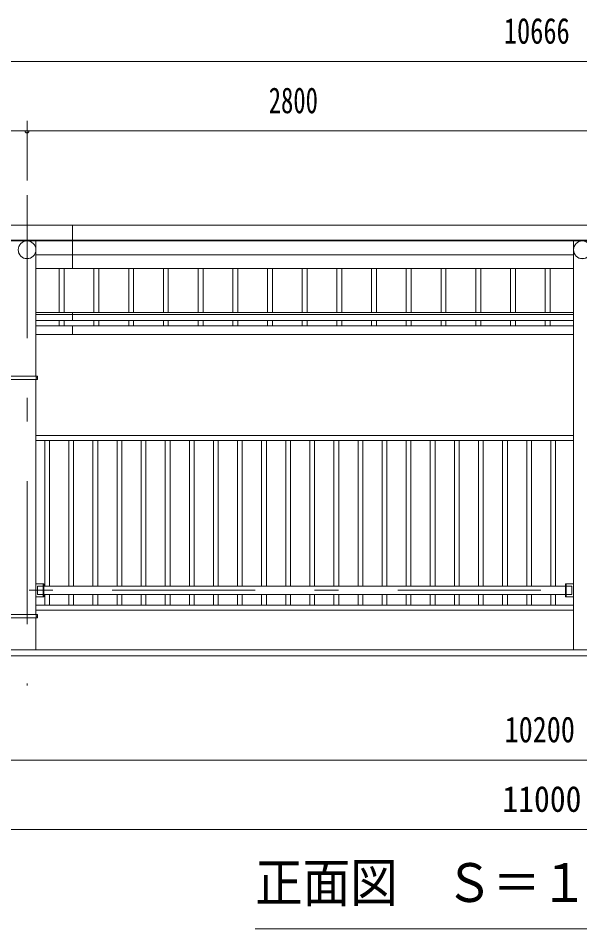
# Model space of a CAD drawing. Units: millimetres, scale not verified, with parts at other scales. Extents: x -26656 to 26658, y -10500 to 10500.
# Drawn here: x 1191 to 4023, y 420 to 5006 of the extents above; entities that cross this region are included whole.
import ezdxf
from ezdxf.enums import TextEntityAlignment as Align

# ---------------------------------------------------------------- set-up
doc = ezdxf.new("R2010")
doc.units = ezdxf.units.MM
doc.header["$LTSCALE"] = 60
doc.linetypes.add('USER3', pattern=[24, 12, -5, 2, -5])
for name, color, linetype, lineweight in [('0-2_1-05BOLD', 7, 'Continuous', 18), ('0-3_1-25CENTER', 3, 'USER3', 18), ('0-4_1-45THIN', 4, 'Continuous', 18), ('0-5_1-55DIM', 3, 'Continuous', 18)]:
    doc.layers.add(name, color=color, linetype=linetype, lineweight=lineweight)
doc.styles.add('ＭＳ ゴシック', font='')
doc.styles.get('ＭＳ ゴシック').set_extended_font_data('MS Gothic')

msp = doc.modelspace()

# ---------------------------------------------------------------- linework, layer by layer
at = {"layer": '0-2_1-05BOLD'}
for p, q in [((1465.91, 3745.48), (1465.91, 3963.67)), ((9218.91, 3888.53), (-1447.09, 3888.53)), ((-1447.09, 3884.46), (9218.91, 3884.46)), ((1280.46, 3884.46), (1280.46, 3202.67)), ((3991.36, 1824.67), (3991.36, 3884.46)), ((3991.36, 3814.97), (1280.46, 3814.97)), ((1280.46, 3745.48), (3991.36, 3745.48)), ((3991.36, 3523.86), (1280.46, 3523.86)), ((1280.46, 3513.43), (3991.36, 3513.43)), ((1465.91, 3483.82), (1465.91, 3523.86)), ((3991.36, 3483.82), (1280.46, 3483.82)), ((1280.46, 3457.49), (3991.36, 3457.49)), ((1465.91, 3412.49), (1465.91, 3457.49)), ((3991.36, 3412.49), (1280.46, 3412.49)), ((1280.46, 3186.67), (1280.46, 2002.67)), ((1282.06, 3202.67), (1282.06, 3186.67)), ((1282.06, 3194.67), (1288.16, 3194.67)), ((3991.36, 2904.67), (1280.46, 2904.67)), ((1280.46, 2879.67), (3991.36, 2879.67)), ((1317.26, 2157.67), (1317.26, 2091.67)), ((3954.56, 2091.67), (3954.56, 2157.67)), ((3951.36, 2146.02), (1320.46, 2146.02)), ((1320.46, 2103.32), (3951.36, 2103.32)), ((3954.56, 2103.32), (3983.41, 2103.32)), ((3991.36, 2049.67), (1280.46, 2049.67)), ((1280.46, 2024.67), (3991.36, 2024.67)), ((1288.16, 2002.67), (1082.71, 2002.67)), ((1280.46, 1986.67), (1280.46, 1824.67)), ((1282.06, 2002.67), (1282.06, 1986.67)), ((1288.16, 1994.67), (1282.06, 1994.67)), ((-1764.09, 1794.67), (9535.91, 1794.67))]:
    msp.add_line(p, q, dxfattribs=at)
for points in [[(-1447.09, 3454.91), (-1447.09, 3963.67), (9218.91, 3963.67), (9218.91, 3454.91), (9213.91, 3454.91)], [(1280.46, 2091.67), (1320.46, 2091.67), (1320.46, 2157.67), (1280.46, 2157.67)], [(3991.36, 2157.67), (3951.36, 2157.67), (3951.36, 2091.67), (3991.36, 2091.67)], [(1317.26, 2146.02), (1288.41, 2146.02), (1288.41, 2103.32), (1317.26, 2103.32)], [(3983.41, 2103.32), (3983.41, 2146.02), (3954.56, 2146.02)], [(1082.71, 2002.67), (1082.71, 1986.67), (1288.16, 1986.67), (1288.16, 2002.67)], [(9385.91, 1824.67), (-1614.09, 1824.67), (-1614.09, 1794.67)]]:
    msp.add_lwpolyline(points, dxfattribs=at)
msp.add_lwpolyline([(1082.71, 3186.67), (1288.16, 3186.67), (1288.16, 3202.67), (1082.71, 3202.67)], close=True, dxfattribs=at)
for centre in [(1235.91, 3839.91), (4035.91, 3839.91)]:
    msp.add_circle(centre, 44.55, dxfattribs=at)
for centre in [(1235.91, 3839.22), (4035.91, 3839.22)]:
    msp.add_arc(centre, 44.55, 180, 0, dxfattribs=at)
at = {"layer": '0-3_1-25CENTER'}
for p, q in [((1235.91, 4114.67), (1235.91, 1644.67)), ((-1214.09, 2124.67), (8985.91, 2124.67))]:
    msp.add_line(p, q, dxfattribs=at)
at = {"layer": '0-4_1-45THIN'}
for p, q in [((1398.41, 3745.48), (1398.41, 3523.86)), ((1423.41, 3523.86), (1423.41, 3745.48)), ((1573.41, 3523.86), (1573.41, 3745.48)), ((1598.41, 3745.48), (1598.41, 3523.86)), ((1748.41, 3745.48), (1748.41, 3523.86)), ((1773.41, 3523.86), (1773.41, 3745.48)), ((1923.41, 3523.86), (1923.41, 3745.48)), ((1948.41, 3745.48), (1948.41, 3523.86)), ((2098.41, 3745.48), (2098.41, 3523.86)), ((2123.41, 3523.86), (2123.41, 3745.48)), ((2273.41, 3523.86), (2273.41, 3745.48)), ((2298.41, 3745.48), (2298.41, 3523.86)), ((2448.41, 3745.48), (2448.41, 3523.86)), ((2473.41, 3523.86), (2473.41, 3745.48)), ((2623.41, 3523.86), (2623.41, 3745.48)), ((2648.41, 3745.48), (2648.41, 3523.86)), ((2798.41, 3745.48), (2798.41, 3523.86)), ((2823.41, 3523.86), (2823.41, 3745.48)), ((2973.41, 3523.86), (2973.41, 3745.48)), ((2998.41, 3745.48), (2998.41, 3523.86)), ((3148.41, 3745.48), (3148.41, 3523.86)), ((3173.41, 3523.86), (3173.41, 3745.48)), ((3323.41, 3523.86), (3323.41, 3745.48)), ((3348.42, 3745.48), (3348.42, 3523.86)), ((3498.41, 3745.48), (3498.41, 3523.86)), ((3523.41, 3523.86), (3523.41, 3745.48)), ((3673.41, 3523.86), (3673.41, 3745.48)), ((3698.41, 3745.48), (3698.41, 3523.86)), ((3848.41, 3745.48), (3848.41, 3523.86)), ((3873.41, 3523.86), (3873.41, 3745.48)), ((1398.41, 3483.82), (1398.41, 3457.49)), ((1423.41, 3457.49), (1423.41, 3483.82)), ((1573.41, 3457.49), (1573.41, 3483.82)), ((1598.41, 3483.82), (1598.41, 3457.49)), ((1748.41, 3483.82), (1748.41, 3457.49)), ((1773.41, 3457.49), (1773.41, 3483.82)), ((1923.41, 3457.49), (1923.41, 3483.82)), ((1948.41, 3483.82), (1948.41, 3457.49)), ((2098.41, 3483.82), (2098.41, 3457.49)), ((2123.41, 3457.49), (2123.41, 3483.82)), ((2273.41, 3457.49), (2273.41, 3483.82)), ((2298.41, 3483.82), (2298.41, 3457.49)), ((2448.41, 3483.82), (2448.41, 3457.49)), ((2473.41, 3457.49), (2473.41, 3483.82)), ((2623.41, 3457.49), (2623.41, 3483.82)), ((2648.41, 3483.82), (2648.41, 3457.49)), ((2798.41, 3483.82), (2798.41, 3457.49)), ((2823.41, 3457.49), (2823.41, 3483.82)), ((2973.41, 3457.49), (2973.41, 3483.82)), ((2998.41, 3483.82), (2998.41, 3457.49)), ((3148.41, 3483.82), (3148.41, 3457.49)), ((3173.41, 3457.49), (3173.41, 3483.82)), ((3323.41, 3457.49), (3323.41, 3483.82)), ((3348.42, 3483.82), (3348.42, 3457.49)), ((3498.41, 3483.82), (3498.41, 3457.49)), ((3523.41, 3457.49), (3523.41, 3483.82)), ((3673.41, 3457.49), (3673.41, 3483.82)), ((3698.41, 3483.82), (3698.41, 3457.49)), ((3848.41, 3483.82), (3848.41, 3457.49)), ((3873.41, 3457.49), (3873.41, 3483.82)), ((1325.41, 2146.02), (1325.41, 2879.67)), ((1349.41, 2879.67), (1349.41, 2146.02)), ((1446.91, 2146.02), (1446.91, 2879.67)), ((1470.91, 2879.67), (1470.91, 2146.02)), ((1568.41, 2146.02), (1568.41, 2879.67)), ((1592.41, 2879.67), (1592.41, 2146.02)), ((1689.91, 2146.02), (1689.91, 2879.67)), ((1713.91, 2879.67), (1713.91, 2146.02)), ((1811.41, 2146.02), (1811.41, 2879.67)), ((1835.41, 2879.67), (1835.41, 2146.02)), ((1932.91, 2146.02), (1932.91, 2879.67)), ((1956.91, 2879.67), (1956.91, 2146.02)), ((2054.41, 2146.02), (2054.41, 2879.67)), ((2078.41, 2879.67), (2078.41, 2146.02)), ((2175.91, 2146.02), (2175.91, 2879.67)), ((2199.91, 2879.67), (2199.91, 2146.02)), ((2297.41, 2146.02), (2297.41, 2879.67)), ((2321.41, 2879.67), (2321.41, 2146.02)), ((2418.91, 2146.02), (2418.91, 2879.67)), ((2442.91, 2879.67), (2442.91, 2146.02)), ((2540.41, 2146.02), (2540.41, 2879.67)), ((2564.41, 2879.67), (2564.41, 2146.02)), ((2661.91, 2146.02), (2661.91, 2879.67)), ((2685.91, 2879.67), (2685.91, 2146.02)), ((2783.41, 2146.02), (2783.41, 2879.67)), ((2807.41, 2879.67), (2807.41, 2146.02)), ((2904.91, 2146.02), (2904.91, 2879.67)), ((2928.91, 2879.67), (2928.91, 2146.02)), ((3026.41, 2146.02), (3026.41, 2879.67)), ((3050.41, 2879.67), (3050.41, 2146.02)), ((3147.91, 2146.02), (3147.91, 2879.67)), ((3171.91, 2879.67), (3171.91, 2146.02)), ((3269.41, 2146.02), (3269.41, 2879.67)), ((3293.41, 2879.67), (3293.41, 2146.02)), ((3390.91, 2146.02), (3390.91, 2879.67)), ((3414.91, 2879.67), (3414.91, 2146.02)), ((3512.41, 2146.02), (3512.41, 2879.67)), ((3536.41, 2879.67), (3536.41, 2146.02)), ((3633.91, 2146.02), (3633.91, 2879.67)), ((3657.91, 2879.67), (3657.91, 2146.02)), ((3755.41, 2146.02), (3755.41, 2879.67)), ((3779.41, 2879.67), (3779.41, 2146.02)), ((3876.91, 2146.02), (3876.91, 2879.67)), ((3900.91, 2879.67), (3900.91, 2146.02)), ((1325.41, 2103.32), (1325.41, 2049.67)), ((1349.41, 2049.67), (1349.41, 2103.32)), ((1446.91, 2103.32), (1446.91, 2049.67)), ((1470.91, 2049.67), (1470.91, 2103.32)), ((1568.41, 2103.32), (1568.41, 2049.67)), ((1592.41, 2049.67), (1592.41, 2103.32)), ((1689.91, 2103.32), (1689.91, 2049.67)), ((1713.91, 2049.67), (1713.91, 2103.32)), ((1811.41, 2103.32), (1811.41, 2049.67)), ((1835.41, 2049.67), (1835.41, 2103.32)), ((1932.91, 2103.32), (1932.91, 2049.67)), ((1956.91, 2049.67), (1956.91, 2103.32)), ((2054.41, 2103.32), (2054.41, 2049.67)), ((2078.41, 2049.67), (2078.41, 2103.32)), ((2175.91, 2103.32), (2175.91, 2049.67)), ((2199.91, 2049.67), (2199.91, 2103.32)), ((2297.41, 2103.32), (2297.41, 2049.67)), ((2321.41, 2049.67), (2321.41, 2103.32)), ((2418.91, 2103.32), (2418.91, 2049.67)), ((2442.91, 2049.67), (2442.91, 2103.32)), ((2540.41, 2103.32), (2540.41, 2049.67)), ((2564.41, 2049.67), (2564.41, 2103.32)), ((2661.91, 2103.32), (2661.91, 2049.67)), ((2685.91, 2049.67), (2685.91, 2103.32)), ((2783.41, 2103.32), (2783.41, 2049.67)), ((2807.41, 2049.67), (2807.41, 2103.32)), ((2904.91, 2103.32), (2904.91, 2049.67)), ((2928.91, 2049.67), (2928.91, 2103.32)), ((3026.41, 2103.32), (3026.41, 2049.67)), ((3050.41, 2049.67), (3050.41, 2103.32)), ((3147.91, 2103.32), (3147.91, 2049.67)), ((3171.91, 2049.67), (3171.91, 2103.32)), ((3269.41, 2103.32), (3269.41, 2049.67)), ((3293.41, 2049.67), (3293.41, 2103.32)), ((3390.91, 2103.32), (3390.91, 2049.67)), ((3414.91, 2049.67), (3414.91, 2103.32)), ((3512.41, 2103.32), (3512.41, 2049.67)), ((3536.41, 2049.67), (3536.41, 2103.32)), ((3633.91, 2103.32), (3633.91, 2049.67)), ((3657.91, 2049.67), (3657.91, 2103.32)), ((3755.41, 2103.32), (3755.41, 2049.67)), ((3779.41, 2049.67), (3779.41, 2103.32)), ((3876.91, 2103.32), (3876.91, 2049.67)), ((3900.91, 2049.67), (3900.91, 2103.32))]:
    msp.add_line(p, q, dxfattribs=at)
at = {"layer": '0-5_1-55DIM'}
for p, q in [((9218.91, 4788.67), (-1447.09, 4788.67)), ((1235.91, 4488.67), (1235.91, 4189.67)), ((-1839.59, 4438.67), (9611.41, 4438.67)), ((1245.91, 4438.67), (1225.91, 4438.67)), ((-1614.09, 1269.67), (9385.91, 1269.67)), ((9385.91, 919.67), (-1614.09, 919.67)), ((5385.91, 419.67), (2385.91, 419.67))]:
    msp.add_line(p, q, dxfattribs=at)
msp.add_arc((1235.91, 4438.67), 10, 180, 0, dxfattribs=at)

# ---------------------------------------------------------------- texts
at = {"layer": '0-5_1-55DIM', "color": 7, "style": 'ＭＳ ゴシック'}
for s, height, width, p in [('10666', 130.2, 0.75, (3640.28, 4838.67)), ('2800', 130.2, 0.7, (2454.64, 4488.67)), ('10200', 130.2, 0.8, (3644.18, 1319.67)), ('11000', 130.2, 0.9, (3632.87, 969.67)), ('正面図\u3000Ｓ＝１／５０', 195.4, 0.9, (2385.91, 496.31))]:
    msp.add_text(s, height=height, dxfattribs=dict(at, width=width)).set_placement(p, align=Align.BOTTOM_LEFT)

doc.saveas('drawing.dxf')
